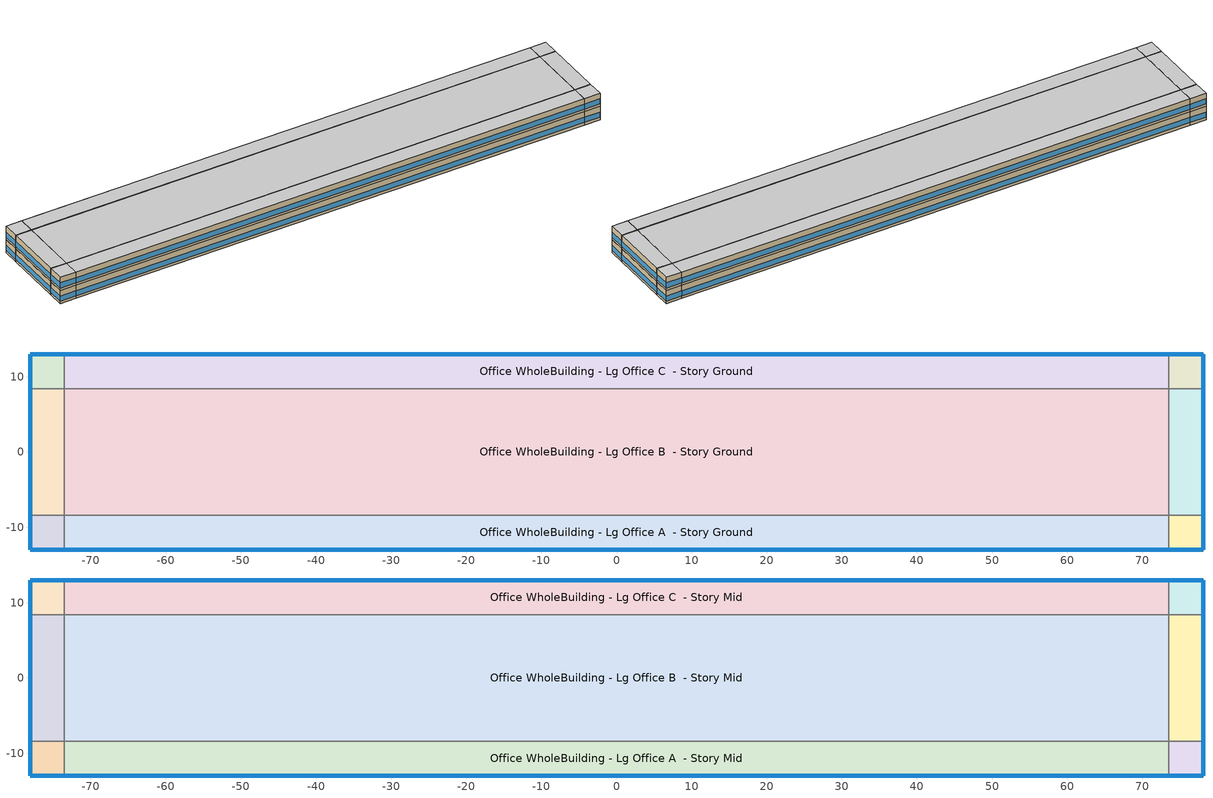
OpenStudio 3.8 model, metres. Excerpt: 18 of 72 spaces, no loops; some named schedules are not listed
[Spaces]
Office WholeBuilding - Lg Office A end_a - Story Ground
 floor ground (Foundation F 126 Perim 914 Area 209): -78.08,-13.01 -78.08,-8.44 -73.51,-8.44 -73.51,-13.01 z0
 wall outside: -78.08,-8.44 -78.08,-13.01 -73.51,-13.01 z0:3.96
 wall to Office WholeBuilding - Lg Office B end_a - Story Ground: -73.51,-8.44 -78.08,-8.44 z0:3.96
 wall to Office WholeBuilding - Lg Office A  - Story Ground: -73.51,-13.01 -73.51,-8.44 z0:3.96
 window (Window U-0.91 SHGC 0.53): -78.08,-8.47 -78.08,-12.99 / -78.06,-13.01 -73.54,-13.01 z0.76:2.28
 ceiling adiabatic (Typical Interior Ceiling): -73.51,-13.01 -73.51,-8.44 -78.08,-8.44 -78.08,-13.01 z3.96
Office WholeBuilding - Lg Office B end_a - Story Ground
 floor ground (Foundation F 126 Perim 1688 Area 7719): -78.08,-8.44 -78.08,8.44 -73.51,8.44 -73.51,-8.44 z0
 wall outside: -78.08,8.44 -78.08,-8.44 z0:3.96
 wall to Office WholeBuilding - Lg Office C end_a - Story Ground: -73.51,8.44 -78.08,8.44 z0:3.96
 wall to Office WholeBuilding - Lg Office B  - Story Ground: -73.51,-8.44 -73.51,8.44 z0:3.96
 window (Window U-0.91 SHGC 0.53): -78.08,8.42 -78.08,-8.42 z0.76:2.27
 ceiling adiabatic (Typical Interior Ceiling): -73.51,-8.44 -73.51,8.44 -78.08,8.44 -78.08,-8.44 z3.96
Office WholeBuilding - Lg Office C end_a - Story Ground
 floor ground (Foundation F 126 Perim 914 Area 209): -78.08,8.44 -78.08,13.01 -73.51,13.01 -73.51,8.44 z0
 wall outside: -73.51,13.01 -78.08,13.01 -78.08,8.44 z0:3.96
 wall to Office WholeBuilding - Lg Office C  - Story Ground: -73.51,8.44 -73.51,13.01 z0:3.96
 window (Window U-0.91 SHGC 0.53): -78.08,12.99 -78.08,8.47 / -73.54,13.01 -78.06,13.01 z0.76:2.28
 ceiling adiabatic (Typical Interior Ceiling): -73.51,8.44 -73.51,13.01 -78.08,13.01 -78.08,8.44 z3.96
Office WholeBuilding - Lg Office A  - Story Ground
 floor ground (Foundation F 126 Perim 14702 Area 67217): -73.51,-13.01 -73.51,-8.44 73.51,-8.44 73.51,-13.01 z0
 wall outside: -73.51,-13.01 73.51,-13.01 z0:3.96
 wall to Office WholeBuilding - Lg Office B  - Story Ground: 73.51,-8.44 -73.51,-8.44 z0:3.96
 wall to Office WholeBuilding - Lg Office A end_b - Story Ground: 73.51,-13.01 73.51,-8.44 z0:3.96
 window (Window U-0.91 SHGC 0.53): -73.48,-13.01 73.48,-13.01 z0.76:2.27
 ceiling adiabatic (Typical Interior Ceiling): 73.51,-13.01 73.51,-8.44 -73.51,-8.44 -73.51,-13.01 z3.96
Office WholeBuilding - Lg Office B  - Story Ground
 floor ground (Foundation F 126 Perim 0 Area 248217): -73.51,-8.44 -73.51,8.44 73.51,8.44 73.51,-8.44 z0
 wall to Office WholeBuilding - Lg Office C  - Story Ground: 73.51,8.44 -73.51,8.44 z0:3.96
 wall to Office WholeBuilding - Lg Office B end_b - Story Ground: 73.51,-8.44 73.51,8.44 z0:3.96
 ceiling adiabatic (Typical Interior Ceiling): 73.51,-8.44 73.51,8.44 -73.51,8.44 -73.51,-8.44 z3.96
Office WholeBuilding - Lg Office C  - Story Ground
 floor ground (Foundation F 126 Perim 14702 Area 67217): -73.51,8.44 -73.51,13.01 73.51,13.01 73.51,8.44 z0
 wall outside: 73.51,13.01 -73.51,13.01 z0:3.96
 wall to Office WholeBuilding - Lg Office C end_b - Story Ground: 73.51,8.44 73.51,13.01 z0:3.96
 window (Window U-0.91 SHGC 0.53): 73.48,13.01 -73.48,13.01 z0.76:2.27
 ceiling adiabatic (Typical Interior Ceiling): 73.51,8.44 73.51,13.01 -73.51,13.01 -73.51,8.44 z3.96
Office WholeBuilding - Lg Office A end_b - Story Ground
 floor ground (Foundation F 126 Perim 914 Area 209): 73.51,-13.01 73.51,-8.44 78.08,-8.44 78.08,-13.01 z0
 wall outside: 73.51,-13.01 78.08,-13.01 78.08,-8.44 z0:3.96
 wall to Office WholeBuilding - Lg Office B end_b - Story Ground: 78.08,-8.44 73.51,-8.44 z0:3.96
 window (Window U-0.91 SHGC 0.53): 73.54,-13.01 78.06,-13.01 / 78.08,-12.99 78.08,-8.47 z0.76:2.28
 ceiling adiabatic (Typical Interior Ceiling): 78.08,-13.01 78.08,-8.44 73.51,-8.44 73.51,-13.01 z3.96
Office WholeBuilding - Lg Office B end_b - Story Ground
 floor ground (Foundation F 126 Perim 1688 Area 7719): 73.51,-8.44 73.51,8.44 78.08,8.44 78.08,-8.44 z0
 wall outside: 78.08,-8.44 78.08,8.44 z0:3.96
 wall to Office WholeBuilding - Lg Office C end_b - Story Ground: 78.08,8.44 73.51,8.44 z0:3.96
 window (Window U-0.91 SHGC 0.53): 78.08,-8.42 78.08,8.42 z0.76:2.27
 ceiling adiabatic (Typical Interior Ceiling): 78.08,-8.44 78.08,8.44 73.51,8.44 73.51,-8.44 z3.96
Office WholeBuilding - Lg Office C end_b - Story Ground
 floor ground (Foundation F 126 Perim 914 Area 209): 73.51,8.44 73.51,13.01 78.08,13.01 78.08,8.44 z0
 wall outside: 78.08,8.44 78.08,13.01 73.51,13.01 z0:3.96
 window (Window U-0.91 SHGC 0.53): 78.06,13.01 73.54,13.01 / 78.08,8.47 78.08,12.99 z0.76:2.28
 ceiling adiabatic (Typical Interior Ceiling): 78.08,8.44 78.08,13.01 73.51,13.01 73.51,8.44 z3.96
Office WholeBuilding - Lg Office A end_a - Story Mid
 floor adiabatic (Typical Interior Floor): -78.08,-13.01 -78.08,-8.44 -73.51,-8.44 -73.51,-13.01 z3.96
 wall outside: -78.08,-8.44 -78.08,-13.01 -73.51,-13.01 z3.96:7.92
 wall to Office WholeBuilding - Lg Office B end_a - Story Mid: -73.51,-8.44 -78.08,-8.44 z3.96:7.92
 wall to Office WholeBuilding - Lg Office A  - Story Mid: -73.51,-13.01 -73.51,-8.44 z3.96:7.92
 window (Window U-0.91 SHGC 0.53): -78.08,-8.47 -78.08,-12.99 / -78.06,-13.01 -73.54,-13.01 z4.72:6.25
 ceiling adiabatic (Typical Interior Ceiling): -73.51,-13.01 -73.51,-8.44 -78.08,-8.44 -78.08,-13.01 z7.92
Office WholeBuilding - Lg Office B end_a - Story Mid
 floor adiabatic (Typical Interior Floor): -78.08,-8.44 -78.08,8.44 -73.51,8.44 -73.51,-8.44 z3.96
 wall outside: -78.08,8.44 -78.08,-8.44 z3.96:7.92
 wall to Office WholeBuilding - Lg Office C end_a - Story Mid: -73.51,8.44 -78.08,8.44 z3.96:7.92
 wall to Office WholeBuilding - Lg Office B  - Story Mid: -73.51,-8.44 -73.51,8.44 z3.96:7.92
 window (Window U-0.91 SHGC 0.53): -78.08,8.42 -78.08,-8.42 z4.72:6.23
 ceiling adiabatic (Typical Interior Ceiling): -73.51,-8.44 -73.51,8.44 -78.08,8.44 -78.08,-8.44 z7.92
Office WholeBuilding - Lg Office C end_a - Story Mid
 floor adiabatic (Typical Interior Floor): -78.08,8.44 -78.08,13.01 -73.51,13.01 -73.51,8.44 z3.96
 wall outside: -73.51,13.01 -78.08,13.01 -78.08,8.44 z3.96:7.92
 wall to Office WholeBuilding - Lg Office C  - Story Mid: -73.51,8.44 -73.51,13.01 z3.96:7.92
 window (Window U-0.91 SHGC 0.53): -78.08,12.99 -78.08,8.47 / -73.54,13.01 -78.06,13.01 z4.72:6.25
 ceiling adiabatic (Typical Interior Ceiling): -73.51,8.44 -73.51,13.01 -78.08,13.01 -78.08,8.44 z7.92
Office WholeBuilding - Lg Office A  - Story Mid
 floor adiabatic (Typical Interior Floor): -73.51,-13.01 -73.51,-8.44 73.51,-8.44 73.51,-13.01 z3.96
 wall outside: -73.51,-13.01 73.51,-13.01 z3.96:7.92
 wall to Office WholeBuilding - Lg Office B  - Story Mid: 73.51,-8.44 -73.51,-8.44 z3.96:7.92
 wall to Office WholeBuilding - Lg Office A end_b - Story Mid: 73.51,-13.01 73.51,-8.44 z3.96:7.92
 window (Window U-0.91 SHGC 0.53): -73.48,-13.01 73.48,-13.01 z4.72:6.23
 ceiling adiabatic (Typical Interior Ceiling): 73.51,-13.01 73.51,-8.44 -73.51,-8.44 -73.51,-13.01 z7.92
Office WholeBuilding - Lg Office B  - Story Mid
 floor adiabatic (Typical Interior Floor): -73.51,-8.44 -73.51,8.44 73.51,8.44 73.51,-8.44 z3.96
 wall to Office WholeBuilding - Lg Office C  - Story Mid: 73.51,8.44 -73.51,8.44 z3.96:7.92
 wall to Office WholeBuilding - Lg Office B end_b - Story Mid: 73.51,-8.44 73.51,8.44 z3.96:7.92
 ceiling adiabatic (Typical Interior Ceiling): 73.51,-8.44 73.51,8.44 -73.51,8.44 -73.51,-8.44 z7.92
Office WholeBuilding - Lg Office C  - Story Mid
 floor adiabatic (Typical Interior Floor): -73.51,8.44 -73.51,13.01 73.51,13.01 73.51,8.44 z3.96
 wall outside: 73.51,13.01 -73.51,13.01 z3.96:7.92
 wall to Office WholeBuilding - Lg Office C end_b - Story Mid: 73.51,8.44 73.51,13.01 z3.96:7.92
 window (Window U-0.91 SHGC 0.53): 73.48,13.01 -73.48,13.01 z4.72:6.23
 ceiling adiabatic (Typical Interior Ceiling): 73.51,8.44 73.51,13.01 -73.51,13.01 -73.51,8.44 z7.92
Office WholeBuilding - Lg Office A end_b - Story Mid
 floor adiabatic (Typical Interior Floor): 73.51,-13.01 73.51,-8.44 78.08,-8.44 78.08,-13.01 z3.96
 wall outside: 73.51,-13.01 78.08,-13.01 78.08,-8.44 z3.96:7.92
 wall to Office WholeBuilding - Lg Office B end_b - Story Mid: 78.08,-8.44 73.51,-8.44 z3.96:7.92
 window (Window U-0.91 SHGC 0.53): 73.54,-13.01 78.06,-13.01 / 78.08,-12.99 78.08,-8.47 z4.72:6.25
 ceiling adiabatic (Typical Interior Ceiling): 78.08,-13.01 78.08,-8.44 73.51,-8.44 73.51,-13.01 z7.92
Office WholeBuilding - Lg Office B end_b - Story Mid
 floor adiabatic (Typical Interior Floor): 73.51,-8.44 73.51,8.44 78.08,8.44 78.08,-8.44 z3.96
 wall outside: 78.08,-8.44 78.08,8.44 z3.96:7.92
 wall to Office WholeBuilding - Lg Office C end_b - Story Mid: 78.08,8.44 73.51,8.44 z3.96:7.92
 window (Window U-0.91 SHGC 0.53): 78.08,-8.42 78.08,8.42 z4.72:6.23
 ceiling adiabatic (Typical Interior Ceiling): 78.08,-8.44 78.08,8.44 73.51,8.44 73.51,-8.44 z7.92
Office WholeBuilding - Lg Office C end_b - Story Mid
 floor adiabatic (Typical Interior Floor): 73.51,8.44 73.51,13.01 78.08,13.01 78.08,8.44 z3.96
 wall outside: 78.08,8.44 78.08,13.01 73.51,13.01 z3.96:7.92
 window (Window U-0.91 SHGC 0.53): 78.06,13.01 73.54,13.01 / 78.08,8.47 78.08,12.99 z4.72:6.25
 ceiling adiabatic (Typical Interior Ceiling): 78.08,8.44 78.08,13.01 73.51,13.01 73.51,8.44 z7.92
[Site]
Houston Dw Hooks_TX_USA: Latitude {deg}=30.06; Longitude {deg}=-95.55; Time Zone {hr}=-6; Elevation {m}=46; Terrain=City
[Site:WaterMainsTemperature]
Calculation Method=Correlation; Annual Average Outdoor Air Temperature {C}=20.83; Maximum Difference In Monthly Average Outdoor Air Temperatures {deltaC}=19.84
[SizingPeriod:DesignDay] Barometric Pressure {Pa}=100774; Rain Indicator=No; Snow Indicator=No; Day of Month=21; Daylight Saving Time Indicator=No; Humidity Condition Type=Wetbulb; Dry-Bulb Temperature Range Modifier Type=DefaultMultipliers
Name | Maximum Dry-Bulb Temperature {C} | Daily Dry-Bulb Temperature Range {deltaC} | Wind Speed {m/s} | Wind Direction {deg} | Month | Day Type | Wetbulb or DewPoint at Maximum Dry-Bulb {C} | Solar Model Indicator | ASHRAE Clear Sky Optical Depth for Beam Irradiance | ASHRAE Clear Sky Optical Depth for Diffuse Irradiance | Sky Clearness
Houston Dw Hooks Ann Clg .4% Condns DB=>MWB 1 | 37 | 11 | 2.9 | 190 | 8 | SummerDesignDay | 24.5 | ASHRAETau | 0.4 | 2.405
Houston Dw Hooks Ann Clg .4% Condns WB=>MDB 1 | 31.2 | 11 | 2.9 | 190 | 8 | SummerDesignDay | 26.8 | ASHRAETau | 0.4 | 2.405
Houston Dw Hooks Ann Htg 99.6% Condns DB 1 | -1.2 | 0 | 1.5 | 0 | 12 | WinterDesignDay | -1.2 | ASHRAEClearSky |  |  | 0
Houston Dw Hooks August .4% Condns DB=>MCWB 1 | 37.7 | 11 | 2.9 | 190 | 8 | SummerDesignDay | 24.5 | ASHRAETau | 0.4 | 2.405
[ClimateZones]
Climate Zone Institution Name 1=ASHRAE; Climate Zone Document Name 1=ANSI/ASHRAE Standard 169; Climate Zone Document Year 1=2006; Climate Zone Value 1=ASHRAE 169-2013-2A
[Building]
ComStock DOE Ref Pre-1980|LargeOffice: North Axis {deg}=315; Default Construction Set=ComStock DOE Ref Pre-1980 - Office - ASHRAE 169-2013-2A; Default Schedule Set=Building Default Schedule Set; Standards Building Type=Office
[Site:GroundTemperature:FCfactorMethod]
January Ground Temperature {C}=24.2; February Ground Temperature {C}=18.9; March Ground Temperature {C}=15.7; April Ground Temperature {C}=13.6; May Ground Temperature {C}=15.5; June Ground Temperature {C}=17.1; July Ground Temperature {C}=21.2; August Ground Temperature {C}=26.9; September Ground Temperature {C}=27.6; October Ground Temperature {C}=27.9; November Ground Temperature {C}=27.4; December Ground Temperature {C}=26.2
[Construction:FfactorGroundFloor] F-Factor {W/m-K}=1.26344
Name | Area {m2} | PerimeterExposed {m}
Foundation F 126 Perim 1688 Area 7719 | 77.1902 | 16.8833
Foundation F 126 Perim 14702 Area 67217 | 672.173 | 147.02
Foundation F 126 Perim 914 Area 209 | 20.9032 | 9.144
Foundation F 126 Perim 0 Area 248217 | 2482.17 | 0
[DefaultConstructionSet]
ComStock DOE Ref Pre-1980 - Office - ASHRAE 169-2013-2A: Default Exterior Surface Constructions=Default Surface Constructions 1; Default Interior Surface Constructions=Default Surface Constructions 2; Default Ground Contact Surface Constructions=Default Surface Constructions 3; Default Exterior SubSurface Constructions=Default Sub Surface Constructions 1; Default Interior SubSurface Constructions=Default Sub Surface Constructions 2; Interior Partition Construction=Typical Interior Partition
[DefaultSurfaceConstructions]
Name | Floor Construction | Wall Construction | Roof Ceiling Construction
Default Surface Constructions 1 | Typical Insulated Exterior Mass Floor | Typical Insulated Exterior Mass Wall R-4.35 | Typical IEAD Roof R-10.0
Default Surface Constructions 2 | Typical Interior Floor | Typical Interior Wall | Typical Interior Ceiling
Default Surface Constructions 3 | Typical Insulated Carpeted 6in Slab Floor | Typical Insulated Basement Mass Wall
[Construction]
Typical Insulated Exterior Mass Floor: 4 in. Normalweight Concrete Floor, Typical Carpet Pad
Typical Insulated Exterior Mass Wall R-4.35: 1IN Stucco, 8IN CONCRETE HW RefBldg, Typical Insulation R-1.96, 1/2IN Gypsum
Typical IEAD Roof R-10.0: Roof Membrane, Typical Insulation R-8.88, Metal Roof Surface
Typical Interior Floor: 100mm Normalweight concrete floor, CP02 CARPET PAD
Typical Interior Wall: G01 13mm gypsum board, G01 13mm gypsum board
Typical Interior Ceiling: CP02 CARPET PAD, 100mm Normalweight concrete floor
Typical Insulated Carpeted 6in Slab Floor: 6 in. Normalweight Concrete Floor, Typical Carpet Pad
Typical Insulated Basement Mass Wall: 8 in. Concrete Block Basement Wall
U 1.22 SHGC 0.54 Simple Glazing Window U-1.22 SHGC 0.54: U 1.22 SHGC 0.54 Simple Glazing U-1.22 SHGC 0.54
U 1.22 SHGC 0.54 Simple Glazing Window U-1.22 SHGC 0.54 1: U 1.22 SHGC 0.54 Simple Glazing U-1.22 SHGC 0.54 1
Typical Insulated Metal Door: F08 Metal surface, Typical Insulation
U 0.88 SHGC 0.16 Sgl Ref-A-L Clr 6mm: REF A CLEAR LO 6MM
Typical Overhead Door: Typical Insulation
Typical Interior Window: Clear 3mm
Typical Interior Door; Typical Interior Partition: G05 25mm wood
InteriorFurnishings 1: Std Wood 6inch 1
Window U-0.91 SHGC 0.53: Simple Glazing Single - No LowE - Tinted/Reflective - Wood
[Material:NoMass] Roughness=Smooth; Thermal Absorptance=0.9; Solar Absorptance=0.7
Name | Thermal Resistance {m2-K/W} | Visible Absorptance
Typical Insulation R-1.96 | 0.34506 | 0.7
Typical Carpet Pad; CP02 CARPET PAD | 0.21648 | 0.8
Typical Insulation R-8.88 | 1.56434 | 0.7
Typical Insulation | 0.0282222 | 0.7
[Material] Thermal Absorptance=0.9
Name | Roughness | Thickness {m} | Conductivity {W/m-K} | Density {kg/m3} | Specific Heat {J/kg-K} | Solar Absorptance | Visible Absorptance
4 in. Normalweight Concrete Floor | MediumRough | 0.1016 | 2.31 | 2322 | 832 | 0.7 | 0.7
1IN Stucco | Smooth | 0.0253 | 0.6918 | 1858 | 837 | 0.7 | 0.92
8IN CONCRETE HW RefBldg | Rough | 0.2032 | 1.311 | 2240 | 836.8 | 0.7 | 0.7
1/2IN Gypsum | Smooth | 0.0127 | 0.16 | 784.9 | 830 | 0.4 | 0.4
Roof Membrane | VeryRough | 0.0095 | 0.16 | 1121.29 | 1460 | 0.7 | 0.7
Metal Roof Surface; F08 Metal surface | Smooth | 0.0008 | 45.28 | 7824 | 500 | 0.7 | 0.7
100mm Normalweight concrete floor | MediumRough | 0.1016 | 2.31045 | 2322 | 832.557 | 0.7 | 0.7
G01 13mm gypsum board | Smooth | 0.0127 | 0.160031 | 800.001 | 1090.73 | 0.7 | 0.5
6 in. Normalweight Concrete Floor | MediumRough | 0.1524 | 2.31 | 2322 | 832 | 0.7 | 0.7
8 in. Concrete Block Basement Wall | MediumRough | 0.2032 | 1.326 | 1842 | 912 | 0.7 | 0.7
G05 25mm wood | MediumSmooth | 0.0254 | 0.15 | 608 | 1630 | 0.5 | 0.5
Std Wood 6inch 1 | MediumSmooth | 0.15 | 0.12 | 540 | 1210 | 0.7 | 0.7
[DefaultSubSurfaceConstructions]
Name | Fixed Window Construction | Operable Window Construction | Door Construction | Glass Door Construction | Overhead Door Construction | Tubular Daylight Dome Construction | Tubular Daylight Diffuser Construction
Default Sub Surface Constructions 1 | U 1.22 SHGC 0.54 Simple Glazing Window U-1.22 SHGC 0.54 | U 1.22 SHGC 0.54 Simple Glazing Window U-1.22 SHGC 0.54 1 | Typical Insulated Metal Door | U 0.88 SHGC 0.16 Sgl Ref-A-L Clr 6mm | Typical Overhead Door | Typical Interior Window | Typical Interior Window
Default Sub Surface Constructions 2 | Typical Interior Window | Typical Interior Window | Typical Interior Door
[WindowMaterial:SimpleGlazingSystem]
Name | U-Factor {W/m2-K} | Solar Heat Gain Coefficient | Visible Transmittance
U 1.22 SHGC 0.54 Simple Glazing U-1.22 SHGC 0.54; U 1.22 SHGC 0.54 Simple Glazing U-1.22 SHGC 0.54 1 | 6.92748 | 0.54 | 0.38
Simple Glazing Single - No LowE - Tinted/Reflective - Wood | 5.16722 | 0.525 | 0.436
[WindowMaterial:Glazing] Optical Data Type=SpectralAverage; Infrared Transmittance at Normal Incidence=0; Front Side Infrared Hemispherical Emissivity=0.84; Conductivity {W/m-K}=0.9; Dirt Correction Factor for Solar and Visible Transmittance=1; Solar Diffusing=No
Name | Thickness {m} | Solar Transmittance at Normal Incidence | Front Side Solar Reflectance at Normal Incidence | Back Side Solar Reflectance at Normal Incidence | Visible Transmittance at Normal Incidence | Front Side Visible Reflectance at Normal Incidence | Back Side Visible Reflectance at Normal Incidence | Back Side Infrared Hemispherical Emissivity
REF A CLEAR LO 6MM | 0.006 | 0.066 | 0.341 | 0.493 | 0.08 | 0.41 | 0.37 | 0.4
Clear 3mm | 0.003 | 0.837 | 0.075 | 0.075 | 0.898 | 0.081 | 0.081 | 0.84
[SpaceType]
Office WholeBuilding - Lg Office - ComStock DOE Ref Pre-1980: Default Schedule Set=Office WholeBuilding - Lg Office Schedule Set; Design Specification Outdoor Air Object=Office WholeBuilding - Lg Office Ventilation; Standards Building Type=Office; Standards Space Type=WholeBuilding - Lg Office
[BuildingStory] Nominal Floor to Floor Height {m}=3.9624
Name | Nominal Z Coordinate {m}
Story Ground | 0
Story Mid | 3.9624
[Space] Space Type=Office WholeBuilding - Lg Office - ComStock DOE Ref Pre-1980
Name | Building Story | Thermal Zone
Office WholeBuilding - Lg Office A end_a - Story Ground | Story Ground | Zone Office WholeBuilding - Lg Office A end_a - Story Ground
Office WholeBuilding - Lg Office B end_a - Story Ground | Story Ground | Zone Office WholeBuilding - Lg Office B end_a - Story Ground
Office WholeBuilding - Lg Office C end_a - Story Ground | Story Ground | Zone Office WholeBuilding - Lg Office C end_a - Story Ground
Office WholeBuilding - Lg Office A  - Story Ground | Story Ground | Zone Office WholeBuilding - Lg Office A  - Story Ground
Office WholeBuilding - Lg Office B  - Story Ground | Story Ground | Zone Office WholeBuilding - Lg Office B  - Story Ground
Office WholeBuilding - Lg Office C  - Story Ground | Story Ground | Zone Office WholeBuilding - Lg Office C  - Story Ground
Office WholeBuilding - Lg Office A end_b - Story Ground | Story Ground | Zone Office WholeBuilding - Lg Office A end_b - Story Ground
Office WholeBuilding - Lg Office B end_b - Story Ground | Story Ground | Zone Office WholeBuilding - Lg Office B end_b - Story Ground
Office WholeBuilding - Lg Office C end_b - Story Ground | Story Ground | Zone Office WholeBuilding - Lg Office C end_b - Story Ground
Office WholeBuilding - Lg Office A end_a - Story Mid | Story Mid | Zone Office WholeBuilding - Lg Office A end_a - Story Mid
Office WholeBuilding - Lg Office B end_a - Story Mid | Story Mid | Zone Office WholeBuilding - Lg Office B end_a - Story Mid
Office WholeBuilding - Lg Office C end_a - Story Mid | Story Mid | Zone Office WholeBuilding - Lg Office C end_a - Story Mid
Office WholeBuilding - Lg Office A  - Story Mid | Story Mid | Zone Office WholeBuilding - Lg Office A  - Story Mid
Office WholeBuilding - Lg Office B  - Story Mid | Story Mid | Zone Office WholeBuilding - Lg Office B  - Story Mid
Office WholeBuilding - Lg Office C  - Story Mid | Story Mid | Zone Office WholeBuilding - Lg Office C  - Story Mid
Office WholeBuilding - Lg Office A end_b - Story Mid | Story Mid | Zone Office WholeBuilding - Lg Office A end_b - Story Mid
Office WholeBuilding - Lg Office B end_b - Story Mid | Story Mid | Zone Office WholeBuilding - Lg Office B end_b - Story Mid
Office WholeBuilding - Lg Office C end_b - Story Mid | Story Mid | Zone Office WholeBuilding - Lg Office C end_b - Story Mid
[ThermalZone] Multiplier=1; Use Ideal Air Loads=No
Name | Thermostat
Zone Office WholeBuilding - Lg Office A end_a - Story Ground | Office WholeBuilding - Lg Office - ComStock DOE Ref Pre-1980 Thermostat 8
Zone Office WholeBuilding - Lg Office B end_a - Story Ground | Office WholeBuilding - Lg Office - ComStock DOE Ref Pre-1980 Thermostat 32
Zone Office WholeBuilding - Lg Office C end_a - Story Ground | Office WholeBuilding - Lg Office - ComStock DOE Ref Pre-1980 Thermostat 56
Zone Office WholeBuilding - Lg Office A  - Story Ground | Office WholeBuilding - Lg Office - ComStock DOE Ref Pre-1980 Thermostat
Zone Office WholeBuilding - Lg Office B  - Story Ground | Office WholeBuilding - Lg Office - ComStock DOE Ref Pre-1980 Thermostat 24
Zone Office WholeBuilding - Lg Office C  - Story Ground | Office WholeBuilding - Lg Office - ComStock DOE Ref Pre-1980 Thermostat 48
Zone Office WholeBuilding - Lg Office A end_b - Story Ground | Office WholeBuilding - Lg Office - ComStock DOE Ref Pre-1980 Thermostat 16
Zone Office WholeBuilding - Lg Office B end_b - Story Ground | Office WholeBuilding - Lg Office - ComStock DOE Ref Pre-1980 Thermostat 40
Zone Office WholeBuilding - Lg Office C end_b - Story Ground | Office WholeBuilding - Lg Office - ComStock DOE Ref Pre-1980 Thermostat 64
Zone Office WholeBuilding - Lg Office A end_a - Story Mid | Office WholeBuilding - Lg Office - ComStock DOE Ref Pre-1980 Thermostat 9
Zone Office WholeBuilding - Lg Office B end_a - Story Mid | Office WholeBuilding - Lg Office - ComStock DOE Ref Pre-1980 Thermostat 33
Zone Office WholeBuilding - Lg Office C end_a - Story Mid | Office WholeBuilding - Lg Office - ComStock DOE Ref Pre-1980 Thermostat 57
Zone Office WholeBuilding - Lg Office A  - Story Mid | Office WholeBuilding - Lg Office - ComStock DOE Ref Pre-1980 Thermostat 1
Zone Office WholeBuilding - Lg Office B  - Story Mid | Office WholeBuilding - Lg Office - ComStock DOE Ref Pre-1980 Thermostat 25
Zone Office WholeBuilding - Lg Office C  - Story Mid | Office WholeBuilding - Lg Office - ComStock DOE Ref Pre-1980 Thermostat 49
Zone Office WholeBuilding - Lg Office A end_b - Story Mid | Office WholeBuilding - Lg Office - ComStock DOE Ref Pre-1980 Thermostat 17
Zone Office WholeBuilding - Lg Office B end_b - Story Mid | Office WholeBuilding - Lg Office - ComStock DOE Ref Pre-1980 Thermostat 41
Zone Office WholeBuilding - Lg Office C end_b - Story Mid | Office WholeBuilding - Lg Office - ComStock DOE Ref Pre-1980 Thermostat 65
[People:Definition]
Office WholeBuilding - Lg Office People Definition: Number of People Calculation Method=People/Area; People per Space Floor Area {person/m2}=0.0538196; Fraction Radiant=0.3
[People]
Office WholeBuilding - Lg Office People: People Definition=Office WholeBuilding - Lg Office People Definition; Space or SpaceType=Office WholeBuilding - Lg Office - ComStock DOE Ref Pre-1980; Work Efficiency Schedule=Work Efficiency Schedule; Clothing Insulation Schedule=Clothing Schedule; Air Velocity Schedule=Air Velocity Schedule; Multiplier=1
[Lights:Definition] Design Level Calculation Method=Watts/Area; Fraction Visible=0.2; Return Air Fraction=0
Name | Watts per Space Floor Area {W/m2} | Fraction Radiant
Office WholeBuilding - Lg Office - ComStock DOE Ref Pre-1980 General Lights Definition | 6.48438 | 0.31
Office WholeBuilding - Lg Office - ComStock DOE Ref Pre-1980 Wall Wash Lights Definition | 6.28133 | 0.125
[ElectricEquipment:Definition] Fraction Latent=0
Name | Design Level Calculation Method | Watts per Space Floor Area {W/m2} | Fraction Radiant | Fraction Lost | Design Level {W}
Office WholeBuilding - Lg Office Elec Equip Definition | Watts/Area | 8.07293 | 0.5 | 0
Elevator Lift Motor | EquipmentLevel |  | 0 | 1 | 18537
[ElectricEquipment]
Name | Electric Equipment Definition | Space or SpaceType | Schedule | Multiplier
Office WholeBuilding - Lg Office Elec Equip | Office WholeBuilding - Lg Office Elec Equip Definition | Office WholeBuilding - Lg Office - ComStock DOE Ref Pre-1980 | Office BLDG_EQUIP_EndUseData BPR Adjusted
9 Elevator Lift Motors | Elevator Lift Motor | Office WholeBuilding - Lg Office B  - Story Ground | Elevator Schedule 1 | 9
[DesignSpecification:OutdoorAir]
Office WholeBuilding - Lg Office Ventilation: Outdoor Air Method=Sum; Outdoor Air Flow per Person {m3/s-person}=0.00943895
[DefaultScheduleSet]
Name | Number of People Schedule | People Activity Level Schedule | Lighting Schedule | Electric Equipment Schedule | Infiltration Schedule | Hours of Operation Schedule
Office WholeBuilding - Lg Office Schedule Set | Large Office Bldg Occ | Large Office Activity | Office BLDG_LIGHT_EndUseData | Office BLDG_EQUIP_EndUseData | Large Office Infil Quarter On
Building Default Schedule Set |  |  |  |  |  | Building Hours of Operation NonResidential
[Exterior:Lights:Definition]
Name | Design Level {W}
Parking Areas and Drives Def (W/ft^2) | 0.0414577
Building Facades Def (W/ft^2) | 0.2
Main Entries Def (W/ft) | 30
Other Doors Def (W/ft) | 20
[Exterior:Lights] Schedule=Always On Discrete; Control Option=AstronomicalClock
Name | Exterior Lights Definition | Multiplier
Parking Areas and Drives | Parking Areas and Drives Def (W/ft^2) | 228629
Building Facades | Building Facades Def (W/ft^2) | 15541.2
Main Entries | Main Entries Def (W/ft) | 35
Other Doors | Other Doors Def (W/ft) | 52.5
[ThermostatSetpoint:DualSetpoint] Heating Setpoint Temperature Schedule=Large Office HtgSetp; Cooling Setpoint Temperature Schedule=Large Office ClgSetp
Office WholeBuilding - Lg Office - ComStock DOE Ref Pre-1980 Thermostat; Office WholeBuilding - Lg Office - ComStock DOE Ref Pre-1980 Thermostat 1; Office WholeBuilding - Lg Office - ComStock DOE Ref Pre-1980 Thermostat 8; Office WholeBuilding - Lg Office - ComStock DOE Ref Pre-1980 Thermostat 9; Office WholeBuilding - Lg Office - ComStock DOE Ref Pre-1980 Thermostat 16; Office WholeBuilding - Lg Office - ComStock DOE Ref Pre-1980 Thermostat 17; Office WholeBuilding - Lg Office - ComStock DOE Ref Pre-1980 Thermostat 24; Office WholeBuilding - Lg Office - ComStock DOE Ref Pre-1980 Thermostat 25; Office WholeBuilding - Lg Office - ComStock DOE Ref Pre-1980 Thermostat 32; Office WholeBuilding - Lg Office - ComStock DOE Ref Pre-1980 Thermostat 33; Office WholeBuilding - Lg Office - ComStock DOE Ref Pre-1980 Thermostat 40; Office WholeBuilding - Lg Office - ComStock DOE Ref Pre-1980 Thermostat 41; Office WholeBuilding - Lg Office - ComStock DOE Ref Pre-1980 Thermostat 48; Office WholeBuilding - Lg Office - ComStock DOE Ref Pre-1980 Thermostat 49; Office WholeBuilding - Lg Office - ComStock DOE Ref Pre-1980 Thermostat 56; Office WholeBuilding - Lg Office - ComStock DOE Ref Pre-1980 Thermostat 57; Office WholeBuilding - Lg Office - ComStock DOE Ref Pre-1980 Thermostat 64; Office WholeBuilding - Lg Office - ComStock DOE Ref Pre-1980 Thermostat 65
[InternalMass:Definition]
Internal Mass Definition 2: Construction=InteriorFurnishings 1; Design Level Calculation Method=SurfaceArea/Area; Surface Area per Space Floor Area=2
[InternalMass] Internal Mass Definition=Internal Mass Definition 2; Multiplier=1
Name | Space or SpaceType
Office WholeBuilding - Lg Office B  - Story Mid Mass | Office WholeBuilding - Lg Office B  - Story Mid
Office WholeBuilding - Lg Office B end_b - Story Ground Mass | Office WholeBuilding - Lg Office B end_b - Story Ground
Office WholeBuilding - Lg Office C  - Story Ground Mass | Office WholeBuilding - Lg Office C  - Story Ground
Office WholeBuilding - Lg Office A end_b - Story Mid Mass | Office WholeBuilding - Lg Office A end_b - Story Mid
Office WholeBuilding - Lg Office C  - Story Mid Mass | Office WholeBuilding - Lg Office C  - Story Mid
Office WholeBuilding - Lg Office A  - Story Ground Mass | Office WholeBuilding - Lg Office A  - Story Ground
Office WholeBuilding - Lg Office B end_b - Story Mid Mass | Office WholeBuilding - Lg Office B end_b - Story Mid
Office WholeBuilding - Lg Office C end_a - Story Mid Mass | Office WholeBuilding - Lg Office C end_a - Story Mid
Office WholeBuilding - Lg Office A end_a - Story Ground Mass | Office WholeBuilding - Lg Office A end_a - Story Ground
Office WholeBuilding - Lg Office A end_a - Story Mid Mass | Office WholeBuilding - Lg Office A end_a - Story Mid
Office WholeBuilding - Lg Office C end_b - Story Ground Mass | Office WholeBuilding - Lg Office C end_b - Story Ground
Office WholeBuilding - Lg Office B end_a - Story Mid Mass | Office WholeBuilding - Lg Office B end_a - Story Mid
Office WholeBuilding - Lg Office A  - Story Mid Mass | Office WholeBuilding - Lg Office A  - Story Mid
Office WholeBuilding - Lg Office B end_a - Story Ground Mass | Office WholeBuilding - Lg Office B end_a - Story Ground
Office WholeBuilding - Lg Office A end_b - Story Ground Mass | Office WholeBuilding - Lg Office A end_b - Story Ground
Office WholeBuilding - Lg Office B  - Story Ground Mass | Office WholeBuilding - Lg Office B  - Story Ground
Office WholeBuilding - Lg Office C end_a - Story Ground Mass | Office WholeBuilding - Lg Office C end_a - Story Ground
Office WholeBuilding - Lg Office C end_b - Story Mid Mass | Office WholeBuilding - Lg Office C end_b - Story Mid
[Lights] Space or SpaceType=Office WholeBuilding - Lg Office - ComStock DOE Ref Pre-1980; Schedule=Office BLDG_LIGHT_EndUseData BPR Adjusted; Fraction Replaceable=1
Name | Lights Definition
Office WholeBuilding - Lg Office - ComStock DOE Ref Pre-1980 General Lighting | Office WholeBuilding - Lg Office - ComStock DOE Ref Pre-1980 General Lights Definition
Office WholeBuilding - Lg Office - ComStock DOE Ref Pre-1980 Wall Wash Lighting | Office WholeBuilding - Lg Office - ComStock DOE Ref Pre-1980 Wall Wash Lights Definition
[SpaceInfiltration:DesignFlowRate] Design Flow Rate Calculation Method=Flow/ExteriorArea; Flow per Exterior Surface Area {m3/s-m2}=0.000413282; Velocity Term Coefficient=0
Name | Space or SpaceType | Schedule | Constant Term Coefficient | Temperature Term Coefficient | Velocity Squared Term Coefficient
Office WholeBuilding - Lg Office B end_b - Story Ground HVAC On Infiltration | Office WholeBuilding - Lg Office B end_b - Story Ground | Infiltration HVAC On Schedule | -0.0103 | -0.0007 | 0.0231
Office WholeBuilding - Lg Office B end_b - Story Ground HVAC Off Infiltration | Office WholeBuilding - Lg Office B end_b - Story Ground | Infiltration HVAC Off Schedule | 0 | 0.0164 | 0.0308
Office WholeBuilding - Lg Office C  - Story Ground HVAC On Infiltration | Office WholeBuilding - Lg Office C  - Story Ground | Infiltration HVAC On Schedule | -0.0103 | -0.0007 | 0.0231
Office WholeBuilding - Lg Office C  - Story Ground HVAC Off Infiltration | Office WholeBuilding - Lg Office C  - Story Ground | Infiltration HVAC Off Schedule | 0 | 0.0164 | 0.0308
Office WholeBuilding - Lg Office A end_b - Story Mid HVAC On Infiltration | Office WholeBuilding - Lg Office A end_b - Story Mid | Infiltration HVAC On Schedule | -0.0103 | -0.0007 | 0.0231
Office WholeBuilding - Lg Office A end_b - Story Mid HVAC Off Infiltration | Office WholeBuilding - Lg Office A end_b - Story Mid | Infiltration HVAC Off Schedule | 0 | 0.0164 | 0.0308
Office WholeBuilding - Lg Office C  - Story Mid HVAC On Infiltration | Office WholeBuilding - Lg Office C  - Story Mid | Infiltration HVAC On Schedule | -0.0103 | -0.0007 | 0.0231
Office WholeBuilding - Lg Office C  - Story Mid HVAC Off Infiltration | Office WholeBuilding - Lg Office C  - Story Mid | Infiltration HVAC Off Schedule | 0 | 0.0164 | 0.0308
Office WholeBuilding - Lg Office A  - Story Ground HVAC On Infiltration | Office WholeBuilding - Lg Office A  - Story Ground | Infiltration HVAC On Schedule | -0.0103 | -0.0007 | 0.0231
Office WholeBuilding - Lg Office A  - Story Ground HVAC Off Infiltration | Office WholeBuilding - Lg Office A  - Story Ground | Infiltration HVAC Off Schedule | 0 | 0.0164 | 0.0308
Office WholeBuilding - Lg Office B end_b - Story Mid HVAC On Infiltration | Office WholeBuilding - Lg Office B end_b - Story Mid | Infiltration HVAC On Schedule | -0.0103 | -0.0007 | 0.0231
Office WholeBuilding - Lg Office B end_b - Story Mid HVAC Off Infiltration | Office WholeBuilding - Lg Office B end_b - Story Mid | Infiltration HVAC Off Schedule | 0 | 0.0164 | 0.0308
Office WholeBuilding - Lg Office C end_a - Story Mid HVAC On Infiltration | Office WholeBuilding - Lg Office C end_a - Story Mid | Infiltration HVAC On Schedule | -0.0103 | -0.0007 | 0.0231
Office WholeBuilding - Lg Office C end_a - Story Mid HVAC Off Infiltration | Office WholeBuilding - Lg Office C end_a - Story Mid | Infiltration HVAC Off Schedule | 0 | 0.0164 | 0.0308
Office WholeBuilding - Lg Office A end_a - Story Ground HVAC On Infiltration | Office WholeBuilding - Lg Office A end_a - Story Ground | Infiltration HVAC On Schedule | -0.0103 | -0.0007 | 0.0231
Office WholeBuilding - Lg Office A end_a - Story Ground HVAC Off Infiltration | Office WholeBuilding - Lg Office A end_a - Story Ground | Infiltration HVAC Off Schedule | 0 | 0.0164 | 0.0308
Office WholeBuilding - Lg Office A end_a - Story Mid HVAC On Infiltration | Office WholeBuilding - Lg Office A end_a - Story Mid | Infiltration HVAC On Schedule | -0.0103 | -0.0007 | 0.0231
Office WholeBuilding - Lg Office A end_a - Story Mid HVAC Off Infiltration | Office WholeBuilding - Lg Office A end_a - Story Mid | Infiltration HVAC Off Schedule | 0 | 0.0164 | 0.0308
Office WholeBuilding - Lg Office C end_b - Story Ground HVAC On Infiltration | Office WholeBuilding - Lg Office C end_b - Story Ground | Infiltration HVAC On Schedule | -0.0103 | -0.0007 | 0.0231
Office WholeBuilding - Lg Office C end_b - Story Ground HVAC Off Infiltration | Office WholeBuilding - Lg Office C end_b - Story Ground | Infiltration HVAC Off Schedule | 0 | 0.0164 | 0.0308
Office WholeBuilding - Lg Office B end_a - Story Mid HVAC On Infiltration | Office WholeBuilding - Lg Office B end_a - Story Mid | Infiltration HVAC On Schedule | -0.0103 | -0.0007 | 0.0231
Office WholeBuilding - Lg Office B end_a - Story Mid HVAC Off Infiltration | Office WholeBuilding - Lg Office B end_a - Story Mid | Infiltration HVAC Off Schedule | 0 | 0.0164 | 0.0308
Office WholeBuilding - Lg Office A  - Story Mid HVAC On Infiltration | Office WholeBuilding - Lg Office A  - Story Mid | Infiltration HVAC On Schedule | -0.0103 | -0.0007 | 0.0231
Office WholeBuilding - Lg Office A  - Story Mid HVAC Off Infiltration | Office WholeBuilding - Lg Office A  - Story Mid | Infiltration HVAC Off Schedule | 0 | 0.0164 | 0.0308
Office WholeBuilding - Lg Office B end_a - Story Ground HVAC On Infiltration | Office WholeBuilding - Lg Office B end_a - Story Ground | Infiltration HVAC On Schedule | -0.0103 | -0.0007 | 0.0231
Office WholeBuilding - Lg Office B end_a - Story Ground HVAC Off Infiltration | Office WholeBuilding - Lg Office B end_a - Story Ground | Infiltration HVAC Off Schedule | 0 | 0.0164 | 0.0308
Office WholeBuilding - Lg Office A end_b - Story Ground HVAC On Infiltration | Office WholeBuilding - Lg Office A end_b - Story Ground | Infiltration HVAC On Schedule | -0.0103 | -0.0007 | 0.0231
Office WholeBuilding - Lg Office A end_b - Story Ground HVAC Off Infiltration | Office WholeBuilding - Lg Office A end_b - Story Ground | Infiltration HVAC Off Schedule | 0 | 0.0164 | 0.0308
Office WholeBuilding - Lg Office C end_a - Story Ground HVAC On Infiltration | Office WholeBuilding - Lg Office C end_a - Story Ground | Infiltration HVAC On Schedule | -0.0103 | -0.0007 | 0.0231
Office WholeBuilding - Lg Office C end_a - Story Ground HVAC Off Infiltration | Office WholeBuilding - Lg Office C end_a - Story Ground | Infiltration HVAC Off Schedule | 0 | 0.0164 | 0.0308
Office WholeBuilding - Lg Office C end_b - Story Mid HVAC On Infiltration | Office WholeBuilding - Lg Office C end_b - Story Mid | Infiltration HVAC On Schedule | -0.0103 | -0.0007 | 0.0231
Office WholeBuilding - Lg Office C end_b - Story Mid HVAC Off Infiltration | Office WholeBuilding - Lg Office C end_b - Story Mid | Infiltration HVAC Off Schedule | 0 | 0.0164 | 0.0308
[Schedule:Ruleset]
Name | Default Day Schedule | Summer Design Day Schedule | Winter Design Day Schedule
Clothing Schedule | Clothing Schedule Default Winter Clothes
Air Velocity Schedule | Air Velocity Schedule Default
Work Efficiency Schedule | Work Efficiency Schedule Default
Large Office Bldg Occ | Large Office Bldg Occ Default | Large Office Bldg Occ Summer Design Day | Large Office Bldg Occ Winter Design Day
Large Office Activity | Large Office Activity Default | Large Office Activity Summer Design Day | Large Office Activity Winter Design Day
Office BLDG_LIGHT_EndUseData | Office BLDG_LIGHT_EndUseData Default | Office BLDG_LIGHT_EndUseData Summer Design Day | Office BLDG_LIGHT_EndUseData Winter Design Day
Office BLDG_EQUIP_EndUseData | Office BLDG_EQUIP_EndUseData Default | Office BLDG_EQUIP_EndUseData Summer Design Day | Office BLDG_EQUIP_EndUseData Winter Design Day
Large Office Infil Quarter On | Large Office Infil Quarter On Default | Large Office Infil Quarter On Summer Design Day | Large Office Infil Quarter On Winter Design Day
Elevator Schedule 1 | 72 space(s) Occ Sch Default 1 | 72 space(s) Occ Sch Summer Design Day 1 | 72 space(s) Occ Sch Winter Design Day 1
Large Office HtgSetp | Large Office HtgSetp Default | Schedule Day 5 | Schedule Day 6
Large Office ClgSetp | Large Office ClgSetp Default | Schedule Day 2 | Schedule Day 3
Building Hours of Operation NonResidential | Building Hours of Operation NonResidential Default | Building Hours of Operation NonResidential Summer Design Day | Building Hours of Operation NonResidential Winter Design Day
Office BLDG_LIGHT_EndUseData BPR Adjusted | Office BLDG_LIGHT_EndUseData Default 1 | Office BLDG_LIGHT_EndUseData Summer Design Day 1 | Office BLDG_LIGHT_EndUseData Winter Design Day 1
Office BLDG_EQUIP_EndUseData BPR Adjusted | Office BLDG_EQUIP_EndUseData Default 1 | Office BLDG_EQUIP_EndUseData Summer Design Day 1 | Office BLDG_EQUIP_EndUseData Winter Design Day 1
[Schedule:Day]
Large Office Bldg Occ Default: Average, 2, 15, 0, 2, 30, 0.025, 2, 45, 0.05, 3, 0, 0.075, 3, 15, 0.1, 3, 30, 0.125, 3, 45, 0.15, 4, 0, 0.175, 4, 15, 0.2, 4, 30, 0.3875, 4, 45, 0.575, 5, 0, 0.7625, 5, 15, 0.95, 8, 15, 0.95, 8, 30, 0.8375, 8, 45, 0.725, 9, 0, 0.6125, 9, 15, 0.5, 9, 30, 0.6125, 9, 45, 0.725, 10, 0, 0.8375, 10, 15, 0.95, 13, 15, 0.95, 13, 30, 0.8875, 13, 45, 0.825, 14, 0, 0.7625, 14, 15, 0.7, 14, 30, 0.625, 14, 45, 0.55, 15, 0, 0.475, 15, 15, 0.4, 15, 45, 0.4, 16, 0, 0.3625, 16, 15, 0.325, 16, 30, 0.2875, 16, 45, 0.25, 17, 0, 0.2125, 17, 15, 0.175, 17, 30, 0.1375, 17, 45, 0.1, 18, 0, 0.09375, 18, 15, 0.0875, 18, 30, 0.08125, 18, 45, 0.075, 19, 0, 0.06875, 19, 15, 0.0625, 19, 30, 0.05625, 19, 45, 0.05, 20, 0, 0.04375, 20, 15, 0.0375, 20, 30, 0.03125, 20, 45, 0.025, 21, 0, 0.01875, 21, 15, 0.0125, 21, 30, 0.00625, 21, 45, 0, 24, 0, 0
Large Office Bldg Occ Summer Design Day: 6, 0, 0, 22, 0, 1, 24, 0, 0.05
Large Office Bldg Occ Winter Design Day; Office BLDG_LIGHT_EndUseData Winter Design Day: 24, 0, 0
Large Office Activity Default: Average, 24, 0, 120
Large Office Activity Winter Design Day; Large Office Activity Summer Design Day: 24, 0, 120
Office BLDG_LIGHT_EndUseData Default: Average, 0, 15, 0.050454, 0, 30, 0.0476171, 0, 45, 0.0510856, 1, 0, 0.0545542, 1, 15, 0.0580227, 1, 30, 0.0614912, 1, 45, 0.0649598, 2, 0, 0.0684283, 2, 15, 0.0718968, 2, 30, 0.0753654, 2, 45, 0.0788339, 3, 0, 0.0823025, 3, 15, 0.085771, 3, 30, 0.111016, 3, 45, 0.136262, 4, 0, 0.161507, 4, 15, 0.186752, 4, 30, 0.275585, 4, 45, 0.364419, 5, 0, 0.453253, 5, 15, 0.542086, 5, 30, 0.599833, 5, 45, 0.657579, 6, 0, 0.715326, 6, 15, 0.773073, 6, 30, 0.790609, 6, 45, 0.808144, 7, 0, 0.82568, 7, 15, 0.843215, 7, 30, 0.844911, 7, 45, 0.846607, 8, 0, 0.848304, 8, 15, 0.85, 8, 30, 0.841985, 8, 45, 0.83397, 9, 0, 0.825954, 9, 15, 0.817939, 9, 30, 0.805464, 9, 45, 0.792989, 10, 0, 0.780514, 10, 15, 0.768039, 10, 30, 0.774076, 10, 45, 0.780114, 11, 0, 0.786151, 11, 15, 0.792188, 11, 30, 0.785442, 11, 45, 0.778695, 12, 0, 0.771949, 12, 15, 0.765202, 12, 30, 0.735588, 12, 45, 0.705974, 13, 0, 0.67636, 13, 15, 0.646746, 13, 30, 0.56003, 13, 45, 0.473315, 14, 0, 0.386599, 14, 15, 0.299884, 14, 30, 0.258758, 14, 45, 0.217632, 15, 0, 0.176505, 15, 15, 0.135379, 15, 30, 0.124392, 15, 45, 0.113405, 16, 0, 0.102417, 16, 15, 0.09143, 16, 30, 0.090147, 16, 45, 0.088864, 17, 0, 0.087581, 17, 15, 0.086298, 17, 30, 0.0865627, 17, 45, 0.0868275, 18, 0, 0.0870922, 18, 15, 0.087357, 18, 30, 0.0872172, 18, 45, 0.0870775, 19, 0, 0.0869377, 19, 15, 0.086798, 19, 30, 0.0785857, 19, 45, 0.0703735, 20, 0, 0.0621613, 20, 15, 0.053949, 20, 30, 0.0527953, 20, 45, 0.0516415, 21, 0, 0.0504877, 21, 15, 0.049334, 21, 30, 0.0454997, 21, 45, 0.0416655, 22, 0, 0.0378312, 22, 15, 0.033997, 22, 30, 0.034675, 22, 45, 0.035353, 23, 0, 0.036031, 23, 15, 0.036709, 23, 30, 0.0401453, 23, 45, 0.0435815, 24, 0, 0.0470177
Office BLDG_LIGHT_EndUseData Summer Design Day; 72 space(s) Occ Sch Summer Design Day 1; 72 space(s) Occ Sch Winter Design Day 1; Building Hours of Operation NonResidential Winter Design Day; Building Hours of Operation NonResidential Summer Design Day: 24, 0, 1
72 space(s) Occ Sch Default 1: Average, 0, 45, 0, 1, 0, 0.00362963, 1, 15, 0.00725926, 1, 30, 0.0108889, 1, 45, 0.0145185, 2, 0, 0.0181481, 2, 15, 0.0217778, 2, 30, 0.0254074, 2, 45, 0.029037, 3, 15, 0.029037, 3, 30, 0.0762222, 3, 45, 0.123407, 4, 0, 0.170593, 4, 15, 0.217778, 4, 30, 0.163333, 4, 45, 0.108889, 5, 0, 0.0544444, 5, 15, 0, 6, 45, 0, 7, 0, 0.0163333, 7, 15, 0.0326667, 7, 30, 0.049, 7, 45, 0.0653333, 8, 0, 0.0816667, 8, 15, 0.098, 8, 30, 0.114333, 8, 45, 0.130667, 9, 0, 0.114333, 9, 15, 0.098, 9, 30, 0.0816667, 9, 45, 0.0653333, 10, 0, 0.049, 10, 15, 0.0326667, 10, 30, 0.0163333, 10, 45, 0, 12, 15, 0, 12, 30, 0.0181481, 12, 45, 0.0362963, 13, 0, 0.0544444, 13, 15, 0.0725926, 13, 30, 0.0762222, 13, 45, 0.0798519, 14, 0, 0.0834815, 14, 15, 0.0871111, 14, 30, 0.0653333, 14, 45, 0.0435556, 15, 0, 0.0217778, 15, 15, 0, 15, 30, 0.0217778, 15, 45, 0.0435556, 16, 0, 0.0653333, 16, 15, 0.0871111, 16, 30, 0.0653333, 16, 45, 0.0435556, 17, 0, 0.0217778, 17, 15, 0, 17, 30, 0.00362963, 17, 45, 0.00725926, 18, 0, 0.0108889, 18, 15, 0.0145185, 18, 30, 0.0108889, 18, 45, 0.00725926, 19, 0, 0.00362963, 19, 15, 0, 24, 0, 0
Large Office HtgSetp Default: Average, 2, 45, 18.8889, 18, 45, 21.6667, 24, 0, 18.8889
Large Office ClgSetp Default: Average, 2, 45, 28.3333, 18, 45, 24.4444, 24, 0, 28.3333
Building Hours of Operation NonResidential Default: 4, 45, 0, 16, 45, 1, 24, 0, 0
Schedule Day 2; Schedule Day 3: 24, 0, 24.4444
Schedule Day 5; Schedule Day 6: 24, 0, 21.6667
[Schedule:Rule]
Schedule Rule 2: Schedule Ruleset=Large Office Bldg Occ; Rule Order=1; Day Schedule=Large Office Bldg Occ Sat Day; Apply Saturday=Yes; Date Specification Type=DateRange; Start Month=1; Start Day=1; End Month=12; End Day=31
Schedule Rule 3: Schedule Ruleset=Large Office Bldg Occ; Rule Order=0; Day Schedule=Large Office Bldg Occ WntrDsn|Sun Day; Date Specification Type=DateRange; Start Month=1; Start Day=1; End Month=12; End Day=31; Apply Sunday=Yes
Schedule Rule 5: Schedule Ruleset=Office BLDG_LIGHT_EndUseData; Rule Order=1; Day Schedule=Office BLDG_LIGHT_EndUseData Sat Day; Apply Saturday=Yes; Date Specification Type=DateRange; Start Month=1; Start Day=1; End Month=12; End Day=31
Schedule Rule 6: Schedule Ruleset=Office BLDG_LIGHT_EndUseData; Rule Order=0; Day Schedule=Office BLDG_LIGHT_EndUseData Sun Day; Date Specification Type=DateRange; Start Month=1; Start Day=1; End Month=12; End Day=31; Apply Sunday=Yes
72 space(s) Occ Sch Sunday Rule 1: Schedule Ruleset=Elevator Schedule 1; Rule Order=0; Day Schedule=72 space(s) Occ Sch Sunday 1; Date Specification Type=DateRange; Start Month=1; Start Day=1; End Month=12; End Day=31; Apply Sunday=Yes
72 space(s) Occ Sch Saturday Rule 1: Schedule Ruleset=Elevator Schedule 1; Rule Order=1; Day Schedule=72 space(s) Occ Sch Saturday 1; Apply Saturday=Yes; Date Specification Type=DateRange; Start Month=1; Start Day=1; End Month=12; End Day=31
Schedule Rule 14: Schedule Ruleset=Large Office HtgSetp; Rule Order=1; Day Schedule=Large Office HtgSetp Sat Day; Apply Saturday=Yes; Date Specification Type=DateRange; Start Month=1; Start Day=1; End Month=12; End Day=31
Schedule Rule 15: Schedule Ruleset=Large Office HtgSetp; Rule Order=0; Day Schedule=Large Office HtgSetp SmrDsn|Sun Day; Date Specification Type=DateRange; Start Month=1; Start Day=1; End Month=12; End Day=31; Apply Sunday=Yes
Schedule Rule 16: Schedule Ruleset=Large Office ClgSetp; Rule Order=1; Day Schedule=Large Office ClgSetp Sat Day; Apply Saturday=Yes; Date Specification Type=DateRange; Start Month=1; Start Day=1; End Month=12; End Day=31
Schedule Rule 17: Schedule Ruleset=Large Office ClgSetp; Rule Order=0; Day Schedule=Large Office ClgSetp WntrDsn|Sun Day; Date Specification Type=DateRange; Start Month=1; Start Day=1; End Month=12; End Day=31; Apply Sunday=Yes
Building Hours of Operation NonResidential Saturday Rule: Schedule Ruleset=Building Hours of Operation NonResidential; Rule Order=1; Day Schedule=Building Hours of Operation NonResidential Saturday; Apply Saturday=Yes; Date Specification Type=DateRange; Start Month=1; Start Day=1; End Month=12; End Day=31
Building Hours of Operation NonResidential Sunday Rule: Schedule Ruleset=Building Hours of Operation NonResidential; Rule Order=0; Day Schedule=Building Hours of Operation NonResidential Sunday; Date Specification Type=DateRange; Start Month=1; Start Day=1; End Month=12; End Day=31; Apply Sunday=Yes
autogen Large Office Activity 0: Schedule Ruleset=Large Office Activity; Rule Order=0; Day Schedule=autogen Large Office Activity 0_day_sch; Apply Saturday=Yes; Date Specification Type=SpecificDates; Apply Sunday=Yes; Apply Monday=Yes; Apply Tuesday=Yes; Apply Wednesday=Yes; Apply Thursday=Yes; Apply Friday=Yes; Specific Month 1=1; Specific Day 1=6; Specific Month 2=1; Specific Day 2=13; Specific Month 3=1; Specific Day 3=20; Specific Month 4=1; Specific Day 4=27; Specific Month 5=2; Specific Day 5=3; Specific Month 6=2; Specific Day 6=10; Specific Month 7=2; Specific Day 7=17; Specific Month 8=2; Specific Day 8=24; Specific Month 9=3; Specific Day 9=3; Specific Month 10=3; Specific Day 10=10; Specific Month 11=3; Specific Day 11=17; Specific Month 12=3; Specific Day 12=24; Specific Month 13=3; Specific Day 13=31; Specific Month 14=4; Specific Day 14=7; Specific Month 15=4; Specific Day 15=14; Specific Month 16=4; Specific Day 16=21; Specific Month 17=4; Specific Day 17=28; Specific Month 18=5; Specific Day 18=5; Specific Month 19=5; Specific Day 19=12; Specific Month 20=5; Specific Day 20=19; Specific Month 21=5; Specific Day 21=26; Specific Month 22=6; Specific Day 22=2; Specific Month 23=6; Specific Day 23=9; Specific Month 24=6; Specific Day 24=16; Specific Month 25=6; Specific Day 25=23; Specific Month 26=6; Specific Day 26=30; Specific Month 27=7; Specific Day 27=7; Specific Month 28=7; Specific Day 28=14; Specific Month 29=7; Specific Day 29=21; Specific Month 30=7; Specific Day 30=28; Specific Month 31=8; Specific Day 31=4; Specific Month 32=8; Specific Day 32=11; Specific Month 33=8; Specific Day 33=18; Specific Month 34=8; Specific Day 34=25; Specific Month 35=9; Specific Day 35=1; Specific Month 36=9; Specific Day 36=8; Specific Month 37=9; Specific Day 37=15; Specific Month 38=9; Specific Day 38=22; Specific Month 39=9; Specific Day 39=29; Specific Month 40=10; Specific Day 40=6; Specific Month 41=10; Specific Day 41=13; Specific Month 42=10; Specific Day 42=20; Specific Month 43=10; Specific Day 43=27; Specific Month 44=11; Specific Day 44=3; Specific Month 45=11; Specific Day 45=10; Specific Month 46=11; Specific Day 46=17; Specific Month 47=11; Specific Day 47=24; Specific Month 48=12; Specific Day 48=1; Specific Month 49=12; Specific Day 49=8; Specific Month 50=12; Specific Day 50=15; Specific Month 51=12; Specific Day 51=22; Specific Month 52=12; Specific Day 52=29
autogen Large Office Activity 1: Schedule Ruleset=Large Office Activity; Rule Order=1; Day Schedule=autogen Large Office Activity 1_day_sch; Apply Saturday=Yes; Date Specification Type=SpecificDates; Apply Sunday=Yes; Apply Monday=Yes; Apply Tuesday=Yes; Apply Wednesday=Yes; Apply Thursday=Yes; Apply Friday=Yes; Specific Month 1=1; Specific Day 1=7; Specific Month 2=1; Specific Day 2=14; Specific Month 3=1; Specific Day 3=21; Specific Month 4=1; Specific Day 4=28; Specific Month 5=2; Specific Day 5=4; Specific Month 6=2; Specific Day 6=11; Specific Month 7=2; Specific Day 7=18; Specific Month 8=2; Specific Day 8=25; Specific Month 9=3; Specific Day 9=4; Specific Month 10=3; Specific Day 10=11; Specific Month 11=3; Specific Day 11=18; Specific Month 12=3; Specific Day 12=25; Specific Month 13=4; Specific Day 13=1; Specific Month 14=4; Specific Day 14=8; Specific Month 15=4; Specific Day 15=15; Specific Month 16=4; Specific Day 16=22; Specific Month 17=4; Specific Day 17=29; Specific Month 18=5; Specific Day 18=6; Specific Month 19=5; Specific Day 19=13; Specific Month 20=5; Specific Day 20=20; Specific Month 21=5; Specific Day 21=27; Specific Month 22=6; Specific Day 22=3; Specific Month 23=6; Specific Day 23=10; Specific Month 24=6; Specific Day 24=17; Specific Month 25=6; Specific Day 25=24; Specific Month 26=7; Specific Day 26=1; Specific Month 27=7; Specific Day 27=8; Specific Month 28=7; Specific Day 28=15; Specific Month 29=7; Specific Day 29=22; Specific Month 30=7; Specific Day 30=29; Specific Month 31=8; Specific Day 31=5; Specific Month 32=8; Specific Day 32=12; Specific Month 33=8; Specific Day 33=19; Specific Month 34=8; Specific Day 34=26; Specific Month 35=9; Specific Day 35=2; Specific Month 36=9; Specific Day 36=9; Specific Month 37=9; Specific Day 37=16; Specific Month 38=9; Specific Day 38=23; Specific Month 39=9; Specific Day 39=30; Specific Month 40=10; Specific Day 40=7; Specific Month 41=10; Specific Day 41=14; Specific Month 42=10; Specific Day 42=21; Specific Month 43=10; Specific Day 43=28; Specific Month 44=11; Specific Day 44=4; Specific Month 45=11; Specific Day 45=11; Specific Month 46=11; Specific Day 46=18; Specific Month 47=11; Specific Day 47=25; Specific Month 48=12; Specific Day 48=2; Specific Month 49=12; Specific Day 49=9; Specific Month 50=12; Specific Day 50=16; Specific Month 51=12; Specific Day 51=23; Specific Month 52=12; Specific Day 52=30
[Schedule:Constant]
Name | Value
Always On Discrete; Infiltration HVAC On Schedule | 1
Infiltration HVAC Off Schedule | 0
